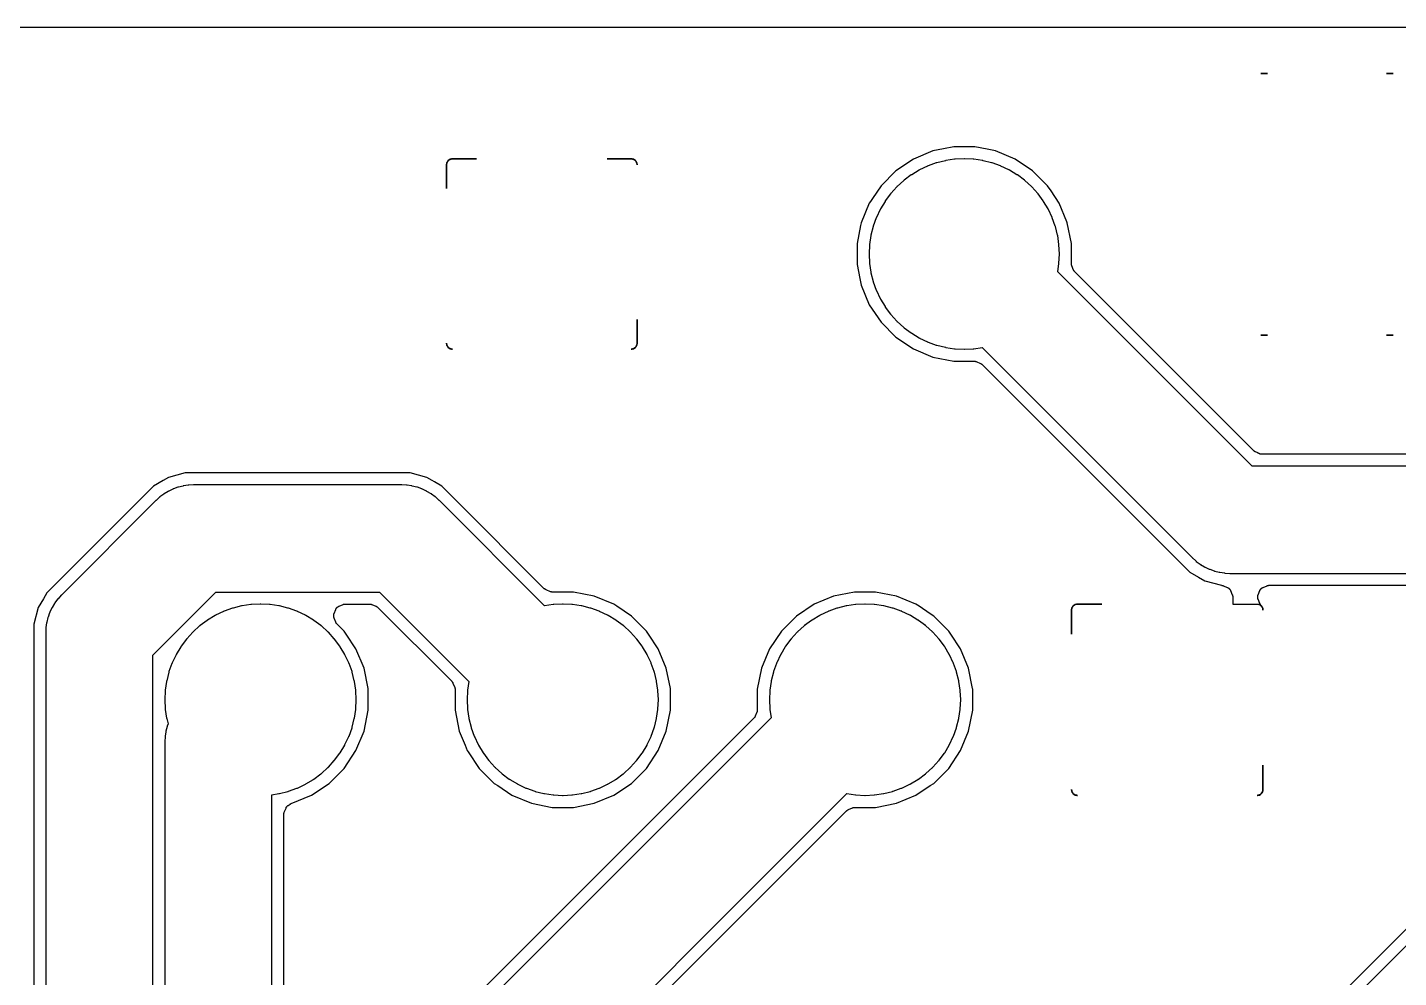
# Model space of a CAD drawing. Header units: metres. Extents: x 95.8 to 136.2, y -96.2 to -61.8.
# Drawn here: x 110.23 to 121.75, y -69.84 to -61.85 of the extents above; entities that cross this region are included whole.
import ezdxf

# ---------------------------------------------------------------- set-up
doc = ezdxf.new("R2010")
doc.units = ezdxf.units.M

msp = doc.modelspace()

# ---------------------------------------------------------------- linework, layer by layer
for points in [[(134, -61.85), (98, -61.85)], [(120.597, -62.237), (120.652, -62.237), (120.652, -62.237), (120.597, -62.237), (120.597, -62.237)], [(121.707, -62.237), (121.707, -62.237), (121.652, -62.237), (121.652, -62.237), (121.707, -62.237)], [(121.816, -65.436), (120.602, -65.436), (120.601, -65.436), (120.599, -65.436), (120.598, -65.436), (120.597, -65.436), (120.596, -65.436), (120.595, -65.436), (120.593, -65.436), (120.592, -65.436), (120.591, -65.435), (120.59, -65.435), (120.589, -65.435), (120.587, -65.434), (120.586, -65.434), (120.585, -65.434), (120.584, -65.433), (120.583, -65.433), (120.582, -65.432), (120.581, -65.432), (120.579, -65.431), (120.578, -65.431), (120.577, -65.43), (120.576, -65.429), (120.575, -65.429), (120.574, -65.428), (120.573, -65.427), (120.572, -65.427), (120.572, -65.426), (120.552, -65.418), (120.551, -65.418), (120.55, -65.417), (120.549, -65.417), (120.548, -65.416), (120.547, -65.416), (120.546, -65.415), (120.545, -65.414), (120.544, -65.414), (120.543, -65.413), (120.542, -65.412), (120.541, -65.412), (120.54, -65.411), (120.539, -65.41), (120.538, -65.409), (120.537, -65.408), (120.536, -65.408), (119.641, -64.512), (119.033, -63.905), (119.033, -63.904), (119.032, -63.903), (119.031, -63.902), (119.03, -63.901), (119.029, -63.9), (119.029, -63.899), (119.028, -63.898), (119.027, -63.897), (119.027, -63.896), (119.026, -63.895), (119.025, -63.894), (119.025, -63.893), (119.024, -63.892), (119.024, -63.891), (119.023, -63.89), (119.023, -63.889), (119.008, -63.854), (119.008, -63.853), (119.007, -63.852), (119.007, -63.851), (119.007, -63.849), (119.006, -63.848), (119.006, -63.847), (119.006, -63.846), (119.005, -63.845), (119.005, -63.844), (119.005, -63.842), (119.005, -63.841), (119.005, -63.84), (119.005, -63.839), (119.005, -63.837), (119.005, -63.836), (119.005, -63.835), (119.005, -63.665), (118.97, -63.491), (118.967, -63.483), (118.902, -63.327), (118.833, -63.224), (118.803, -63.18), (118.678, -63.055), (118.531, -62.956), (118.367, -62.888), (118.297, -62.874), (118.193, -62.853), (118.015, -62.853), (117.929, -62.871), (117.841, -62.888), (117.677, -62.956), (117.53, -63.055), (117.405, -63.18), (117.333, -63.287), (117.315, -63.314), (117.306, -63.327), (117.238, -63.491), (117.233, -63.515), (117.203, -63.665), (117.203, -63.843), (117.227, -63.96), (117.238, -64.017), (117.306, -64.181), (117.405, -64.328), (117.53, -64.453), (117.677, -64.552), (117.841, -64.62), (118.015, -64.655), (118.185, -64.655), (118.186, -64.655), (118.187, -64.655), (118.189, -64.655), (118.19, -64.655), (118.191, -64.655), (118.192, -64.655), (118.194, -64.655), (118.195, -64.655), (118.196, -64.656), (118.197, -64.656), (118.198, -64.656), (118.199, -64.657), (118.201, -64.657), (118.202, -64.657), (118.203, -64.658), (118.204, -64.658), (118.239, -64.673), (118.24, -64.673), (118.241, -64.674), (118.242, -64.674), (118.243, -64.675), (118.244, -64.675), (118.245, -64.676), (118.246, -64.677), (118.247, -64.677), (118.248, -64.678), (118.249, -64.679), (118.25, -64.679), (118.251, -64.68), (118.252, -64.681), (118.253, -64.682), (118.254, -64.683), (118.255, -64.683), (119.891, -66.319), (119.999, -66.428), (120.071, -66.469), (120.125, -66.5), (120.266, -66.538), (120.267, -66.538), (120.268, -66.539), (120.27, -66.539), (120.271, -66.539), (120.272, -66.539), (120.273, -66.539), (120.274, -66.54), (120.276, -66.54), (120.277, -66.541), (120.278, -66.541), (120.279, -66.541), (120.28, -66.542), (120.315, -66.556), (120.316, -66.557), (120.317, -66.557), (120.318, -66.558), (120.319, -66.558), (120.32, -66.559), (120.321, -66.559), (120.322, -66.56), (120.323, -66.561), (120.324, -66.561), (120.325, -66.562), (120.326, -66.563), (120.327, -66.564), (120.328, -66.564), (120.329, -66.565), (120.33, -66.566), (120.331, -66.567), (120.332, -66.568), (120.333, -66.569), (120.334, -66.57), (120.334, -66.571), (120.335, -66.572), (120.336, -66.573), (120.337, -66.574), (120.337, -66.575), (120.338, -66.576), (120.339, -66.577), (120.339, -66.578), (120.34, -66.579), (120.34, -66.58), (120.341, -66.581), (120.341, -66.582), (120.342, -66.583), (120.356, -66.618), (120.357, -66.619), (120.357, -66.62), (120.357, -66.621), (120.358, -66.622), (120.358, -66.624), (120.359, -66.625), (120.359, -66.626), (120.359, -66.627), (120.359, -66.628), (120.359, -66.63), (120.36, -66.631), (120.36, -66.632), (120.36, -66.633), (120.36, -66.635), (120.36, -66.636), (120.36, -66.637), (120.36, -66.696), (120.564, -66.696), (120.565, -66.696), (120.566, -66.696), (120.568, -66.696), (120.569, -66.696), (120.57, -66.696), (120.571, -66.697), (120.573, -66.697), (120.574, -66.697), (120.575, -66.697), (120.576, -66.697), (120.577, -66.698), (120.579, -66.698), (120.58, -66.699), (120.581, -66.699), (120.582, -66.699), (120.583, -66.7), (120.584, -66.7), (120.585, -66.701), (120.586, -66.701), (120.588, -66.702), (120.589, -66.702), (120.59, -66.703), (120.591, -66.704), (120.592, -66.704), (120.593, -66.705), (120.594, -66.706), (120.595, -66.707), (120.596, -66.707), (120.597, -66.708), (120.598, -66.709), (120.598, -66.71), (120.599, -66.711), (120.6, -66.712), (120.601, -66.712), (120.602, -66.713), (120.603, -66.714), (120.603, -66.715), (120.604, -66.716), (120.605, -66.717), (120.606, -66.718), (120.606, -66.719), (120.607, -66.72), (120.608, -66.721), (120.608, -66.722), (120.609, -66.724), (120.609, -66.725), (120.61, -66.726), (120.61, -66.727), (120.611, -66.728), (120.611, -66.729), (120.611, -66.73), (120.612, -66.731), (120.612, -66.733), (120.613, -66.734), (120.613, -66.735), (120.613, -66.736), (120.611, -66.726), (120.597, -66.706), (120.597, -66.705), (120.596, -66.704), (120.595, -66.703), (120.594, -66.702), (120.594, -66.701), (120.593, -66.7), (120.592, -66.699), (120.592, -66.698), (120.591, -66.697), (120.59, -66.696), (120.59, -66.695), (120.589, -66.694), (120.589, -66.693), (120.588, -66.692), (120.588, -66.691), (120.573, -66.656), (120.573, -66.655), (120.572, -66.654), (120.572, -66.653), (120.572, -66.652), (120.571, -66.65), (120.571, -66.649), (120.571, -66.648), (120.57, -66.647), (120.57, -66.646), (120.57, -66.644), (120.57, -66.643), (120.57, -66.642), (120.57, -66.641), (120.57, -66.639), (120.57, -66.638), (120.569, -66.637), (120.57, -66.636), (120.57, -66.635), (120.57, -66.633), (120.57, -66.632), (120.57, -66.631), (120.57, -66.63), (120.57, -66.628), (120.57, -66.627), (120.571, -66.626), (120.571, -66.625), (120.571, -66.624), (120.572, -66.622), (120.572, -66.621), (120.572, -66.62), (120.573, -66.619), (120.573, -66.618), (120.588, -66.583), (120.588, -66.582), (120.589, -66.581), (120.589, -66.58), (120.59, -66.579), (120.59, -66.578), (120.591, -66.577), (120.592, -66.576), (120.592, -66.575), (120.593, -66.574), (120.594, -66.573), (120.594, -66.572), (120.595, -66.571), (120.596, -66.57), (120.597, -66.569), (120.598, -66.568), (120.598, -66.567), (120.599, -66.566), (120.6, -66.565), (120.601, -66.564), (120.602, -66.564), (120.603, -66.563), (120.604, -66.562), (120.605, -66.561), (120.606, -66.561), (120.607, -66.56), (120.608, -66.559), (120.609, -66.559), (120.61, -66.558), (120.611, -66.558), (120.612, -66.557), (120.614, -66.557), (120.615, -66.556), (120.649, -66.542), (120.65, -66.541), (120.652, -66.541), (120.653, -66.541), (120.654, -66.54), (120.655, -66.54), (120.656, -66.539), (120.658, -66.539), (120.659, -66.539), (120.66, -66.539), (120.661, -66.539), (120.662, -66.538), (120.664, -66.538), (120.665, -66.538), (120.666, -66.538), (120.667, -66.538), (120.668, -66.538), (122.352, -66.538)], [(113.754, -62.999), (113.754, -63.204), (113.754, -63.204), (113.754, -63.004), (113.754, -63.003), (113.754, -63.002), (113.754, -63), (113.754, -62.999), (113.754, -62.998), (113.755, -62.997), (113.755, -62.995), (113.755, -62.994), (113.754, -62.999)], [(113.755, -62.994), (113.755, -62.993), (113.755, -62.992), (113.756, -62.991), (113.756, -62.989), (113.757, -62.988), (113.757, -62.987), (113.757, -62.986), (113.758, -62.985), (113.758, -62.984), (113.759, -62.983), (113.759, -62.982), (113.76, -62.98), (113.76, -62.979), (113.761, -62.978), (113.762, -62.977), (113.762, -62.976), (113.763, -62.975), (113.764, -62.974), (113.765, -62.973), (113.765, -62.972), (113.766, -62.971), (113.767, -62.97), (113.768, -62.97), (113.769, -62.969), (113.77, -62.968), (113.77, -62.967), (113.771, -62.966), (113.772, -62.965), (113.773, -62.965), (113.774, -62.964), (113.775, -62.963), (113.776, -62.962), (113.777, -62.962), (113.778, -62.961), (113.779, -62.96), (113.78, -62.96), (113.782, -62.959), (113.783, -62.959), (113.784, -62.958), (113.785, -62.958), (113.786, -62.957), (113.787, -62.957), (113.788, -62.957), (113.789, -62.956), (113.791, -62.956), (113.792, -62.955), (113.793, -62.955), (113.794, -62.955), (113.784, -62.957), (113.768, -62.968), (113.757, -62.984), (113.755, -62.994)], [(113.794, -62.955), (113.795, -62.955), (113.797, -62.955), (113.798, -62.954), (113.799, -62.954), (113.8, -62.954), (113.802, -62.954), (113.803, -62.954), (113.804, -62.954), (114.004, -62.954), (114.004, -62.954), (113.799, -62.954), (113.794, -62.955)], [(115.304, -62.954), (115.305, -62.954), (115.306, -62.954), (115.308, -62.954), (115.309, -62.954), (115.31, -62.954), (115.311, -62.955), (115.313, -62.955), (115.314, -62.955), (115.309, -62.954), (115.104, -62.954), (115.104, -62.954), (115.304, -62.954)], [(115.314, -62.955), (115.315, -62.955), (115.316, -62.955), (115.317, -62.956), (115.319, -62.956), (115.32, -62.957), (115.321, -62.957), (115.322, -62.957), (115.323, -62.958), (115.324, -62.958), (115.325, -62.959), (115.326, -62.959), (115.328, -62.96), (115.329, -62.96), (115.33, -62.961), (115.331, -62.962), (115.332, -62.962), (115.333, -62.963), (115.334, -62.964), (115.335, -62.965), (115.336, -62.965), (115.337, -62.966), (115.338, -62.967), (115.338, -62.968), (115.339, -62.969), (115.34, -62.97), (115.341, -62.97), (115.342, -62.971), (115.343, -62.972), (115.343, -62.973), (115.344, -62.974), (115.345, -62.975), (115.346, -62.976), (115.346, -62.977), (115.347, -62.978), (115.348, -62.979), (115.348, -62.98), (115.349, -62.982), (115.349, -62.983), (115.35, -62.984), (115.35, -62.985), (115.351, -62.986), (115.351, -62.987), (115.351, -62.988), (115.352, -62.989), (115.352, -62.991), (115.353, -62.992), (115.353, -62.993), (115.353, -62.994), (115.351, -62.984), (115.34, -62.968), (115.324, -62.957), (115.314, -62.955)], [(115.353, -62.994), (115.353, -62.995), (115.353, -62.997), (115.354, -62.998), (115.354, -62.999), (115.354, -63), (115.354, -63.002), (115.354, -63.003), (115.354, -63.004), (115.354, -62.999), (115.353, -62.994)], [(122.552, -65.537), (120.524, -65.537), (118.89, -63.903), (118.9, -63.835), (118.9, -63.834), (118.9, -63.832), (118.9, -63.831), (118.9, -63.83), (118.904, -63.756), (118.904, -63.755), (118.904, -63.754), (118.904, -63.753), (118.904, -63.752), (118.9, -63.678), (118.9, -63.677), (118.9, -63.676), (118.9, -63.674), (118.9, -63.673), (118.889, -63.6), (118.889, -63.599), (118.889, -63.598), (118.888, -63.597), (118.888, -63.596), (118.87, -63.524), (118.87, -63.523), (118.87, -63.522), (118.869, -63.521), (118.869, -63.519), (118.844, -63.45), (118.844, -63.449), (118.843, -63.448), (118.843, -63.447), (118.842, -63.446), (118.811, -63.379), (118.81, -63.378), (118.81, -63.377), (118.809, -63.376), (118.808, -63.375), (118.77, -63.312), (118.77, -63.311), (118.769, -63.31), (118.768, -63.309), (118.768, -63.308), (118.724, -63.248), (118.723, -63.247), (118.722, -63.246), (118.722, -63.246), (118.721, -63.245), (118.671, -63.19), (118.671, -63.189), (118.67, -63.188), (118.669, -63.187), (118.668, -63.187), (118.613, -63.137), (118.612, -63.136), (118.612, -63.136), (118.611, -63.135), (118.61, -63.134), (118.55, -63.09), (118.549, -63.09), (118.548, -63.089), (118.547, -63.088), (118.546, -63.088), (118.483, -63.05), (118.482, -63.049), (118.481, -63.048), (118.48, -63.048), (118.479, -63.047), (118.412, -63.016), (118.411, -63.015), (118.41, -63.015), (118.409, -63.014), (118.408, -63.014), (118.339, -62.989), (118.337, -62.989), (118.336, -62.988), (118.335, -62.988), (118.334, -62.988), (118.262, -62.97), (118.261, -62.97), (118.26, -62.969), (118.259, -62.969), (118.258, -62.969), (118.185, -62.958), (118.184, -62.958), (118.182, -62.958), (118.181, -62.958), (118.18, -62.958), (118.106, -62.954), (118.105, -62.954), (118.104, -62.954), (118.103, -62.954), (118.102, -62.954), (118.028, -62.958), (118.027, -62.958), (118.026, -62.958), (118.024, -62.958), (118.023, -62.958), (117.95, -62.969), (117.949, -62.969), (117.948, -62.969), (117.947, -62.97), (117.946, -62.97), (117.874, -62.988), (117.873, -62.988), (117.872, -62.988), (117.871, -62.989), (117.869, -62.989), (117.8, -63.014), (117.799, -63.014), (117.798, -63.015), (117.797, -63.015), (117.796, -63.016), (117.729, -63.047), (117.728, -63.048), (117.727, -63.048), (117.726, -63.049), (117.725, -63.05), (117.662, -63.088), (117.661, -63.088), (117.66, -63.089), (117.659, -63.09), (117.658, -63.09), (117.598, -63.134), (117.597, -63.135), (117.596, -63.136), (117.596, -63.136), (117.595, -63.137), (117.54, -63.187), (117.539, -63.187), (117.538, -63.188), (117.537, -63.189), (117.537, -63.19), (117.487, -63.245), (117.486, -63.246), (117.486, -63.246), (117.485, -63.247), (117.484, -63.248), (117.44, -63.308), (117.44, -63.309), (117.439, -63.31), (117.438, -63.311), (117.438, -63.312), (117.4, -63.375), (117.399, -63.376), (117.398, -63.377), (117.398, -63.378), (117.397, -63.379), (117.366, -63.446), (117.365, -63.447), (117.365, -63.448), (117.364, -63.449), (117.364, -63.45), (117.339, -63.519), (117.339, -63.521), (117.338, -63.522), (117.338, -63.523), (117.338, -63.524), (117.32, -63.596), (117.32, -63.597), (117.319, -63.598), (117.319, -63.599), (117.319, -63.6), (117.308, -63.673), (117.308, -63.674), (117.308, -63.676), (117.308, -63.677), (117.308, -63.678), (117.304, -63.752), (117.304, -63.753), (117.304, -63.754), (117.304, -63.755), (117.304, -63.756), (117.308, -63.83), (117.308, -63.831), (117.308, -63.832), (117.308, -63.834), (117.308, -63.835)], [(117.308, -63.835), (117.319, -63.908), (117.319, -63.909), (117.319, -63.91), (117.32, -63.911), (117.32, -63.912), (117.338, -63.984), (117.338, -63.985), (117.338, -63.986), (117.339, -63.987), (117.339, -63.989), (117.364, -64.058), (117.364, -64.059), (117.365, -64.06), (117.365, -64.061), (117.366, -64.062), (117.397, -64.129), (117.398, -64.13), (117.398, -64.131), (117.399, -64.132), (117.4, -64.133), (117.438, -64.196), (117.438, -64.197), (117.439, -64.198), (117.44, -64.199), (117.44, -64.2), (117.484, -64.26), (117.485, -64.261), (117.486, -64.262), (117.486, -64.262), (117.487, -64.263), (117.537, -64.318), (117.537, -64.319), (117.538, -64.32), (117.539, -64.321), (117.54, -64.321), (117.595, -64.371), (117.596, -64.372), (117.596, -64.372), (117.597, -64.373), (117.598, -64.374), (117.658, -64.418), (117.659, -64.418), (117.66, -64.419), (117.661, -64.42), (117.662, -64.42), (117.725, -64.458), (117.726, -64.459), (117.727, -64.46), (117.728, -64.46), (117.729, -64.461), (117.796, -64.492), (117.797, -64.493), (117.798, -64.493), (117.799, -64.494), (117.8, -64.494), (117.869, -64.519), (117.871, -64.519), (117.872, -64.52), (117.873, -64.52), (117.874, -64.52), (117.946, -64.538), (117.947, -64.538), (117.948, -64.539), (117.949, -64.539), (117.95, -64.539), (118.023, -64.55), (118.024, -64.55), (118.026, -64.55), (118.027, -64.55), (118.028, -64.55), (118.102, -64.554), (118.103, -64.554), (118.104, -64.554), (118.105, -64.554), (118.106, -64.554), (118.18, -64.55), (118.181, -64.55), (118.182, -64.55), (118.184, -64.55), (118.185, -64.55), (118.253, -64.54), (120.019, -66.306), (120.02, -66.307), (120.021, -66.308), (120.05, -66.334), (120.051, -66.335), (120.052, -66.336), (120.053, -66.336), (120.054, -66.337), (120.085, -66.36), (120.086, -66.361), (120.087, -66.362), (120.088, -66.362), (120.089, -66.363), (120.123, -66.383), (120.124, -66.384), (120.125, -66.385), (120.126, -66.385), (120.127, -66.386), (120.163, -66.402), (120.164, -66.403), (120.165, -66.403), (120.166, -66.404), (120.168, -66.404), (120.204, -66.418), (120.206, -66.418), (120.207, -66.418), (120.208, -66.419), (120.209, -66.419), (120.247, -66.429), (120.248, -66.429), (120.25, -66.429), (120.251, -66.429), (120.252, -66.429), (120.291, -66.435), (120.292, -66.435), (120.293, -66.436), (120.295, -66.436), (120.296, -66.436), (120.335, -66.438), (120.336, -66.438), (120.338, -66.438), (122.552, -66.438)], [(115.353, -64.514), (115.354, -64.509), (115.354, -64.304), (115.354, -64.304), (115.354, -64.504), (115.354, -64.505), (115.354, -64.506), (115.354, -64.508), (115.354, -64.509), (115.354, -64.51), (115.353, -64.511), (115.353, -64.513), (115.353, -64.514)], [(113.754, -64.504), (113.754, -64.509), (113.755, -64.514), (113.755, -64.513), (113.755, -64.511), (113.754, -64.51), (113.754, -64.509), (113.754, -64.508), (113.754, -64.506), (113.754, -64.505), (113.754, -64.504)], [(113.755, -64.514), (113.757, -64.524), (113.768, -64.54), (113.784, -64.551), (113.794, -64.553), (113.793, -64.553), (113.792, -64.553), (113.791, -64.552), (113.789, -64.552), (113.788, -64.551), (113.787, -64.551), (113.786, -64.551), (113.785, -64.55), (113.784, -64.55), (113.783, -64.549), (113.782, -64.549), (113.78, -64.548), (113.779, -64.548), (113.778, -64.547), (113.777, -64.546), (113.776, -64.546), (113.775, -64.545), (113.774, -64.544), (113.773, -64.543), (113.772, -64.543), (113.771, -64.542), (113.77, -64.541), (113.77, -64.54), (113.769, -64.539), (113.768, -64.538), (113.767, -64.538), (113.766, -64.537), (113.765, -64.536), (113.765, -64.535), (113.764, -64.534), (113.763, -64.533), (113.762, -64.532), (113.762, -64.531), (113.761, -64.53), (113.76, -64.529), (113.76, -64.528), (113.759, -64.526), (113.759, -64.525), (113.758, -64.524), (113.758, -64.523), (113.757, -64.522), (113.757, -64.521), (113.757, -64.52), (113.756, -64.519), (113.756, -64.517), (113.755, -64.516), (113.755, -64.515), (113.755, -64.514)], [(115.332, -64.546), (115.34, -64.54), (115.351, -64.524), (115.353, -64.514), (115.353, -64.515), (115.353, -64.516), (115.352, -64.517), (115.352, -64.519), (115.351, -64.52), (115.351, -64.521), (115.351, -64.522), (115.35, -64.523), (115.35, -64.524), (115.349, -64.525), (115.349, -64.526), (115.348, -64.528), (115.348, -64.529), (115.347, -64.53), (115.346, -64.531), (115.346, -64.532), (115.345, -64.533), (115.344, -64.534), (115.343, -64.535), (115.343, -64.536), (115.342, -64.537), (115.341, -64.538), (115.34, -64.538), (115.339, -64.539), (115.338, -64.54), (115.338, -64.541), (115.337, -64.542), (115.336, -64.543), (115.335, -64.543), (115.334, -64.544), (115.333, -64.545), (115.332, -64.546)], [(120.597, -64.437), (120.652, -64.437), (120.652, -64.437), (120.597, -64.437), (120.597, -64.437)], [(121.652, -64.437), (121.707, -64.437), (121.707, -64.437), (121.652, -64.437), (121.652, -64.437)], [(113.794, -64.553), (113.799, -64.554), (113.804, -64.554), (113.803, -64.554), (113.802, -64.554), (113.8, -64.554), (113.799, -64.554), (113.798, -64.554), (113.797, -64.553), (113.795, -64.553), (113.794, -64.553)], [(115.304, -64.554), (115.309, -64.554), (115.314, -64.553), (115.313, -64.553), (115.311, -64.553), (115.31, -64.554), (115.309, -64.554), (115.308, -64.554), (115.306, -64.554), (115.305, -64.554), (115.304, -64.554)], [(115.314, -64.553), (115.324, -64.551), (115.332, -64.546), (115.331, -64.546), (115.33, -64.547), (115.329, -64.548), (115.328, -64.548), (115.326, -64.549), (115.325, -64.549), (115.324, -64.55), (115.323, -64.55), (115.322, -64.551), (115.321, -64.551), (115.32, -64.551), (115.319, -64.552), (115.317, -64.552), (115.316, -64.553), (115.315, -64.553), (115.314, -64.553)], [(112.387, -79.147), (112.387, -68.464), (112.387, -68.463), (112.387, -68.461), (112.387, -68.46), (112.387, -68.459), (112.387, -68.458), (112.387, -68.456), (112.387, -68.455), (112.387, -68.454), (112.388, -68.453), (112.388, -68.452), (112.388, -68.45), (112.389, -68.449), (112.389, -68.448), (112.389, -68.447), (112.39, -68.446), (112.39, -68.445), (112.405, -68.41), (112.405, -68.409), (112.406, -68.408), (112.406, -68.407), (112.407, -68.406), (112.407, -68.404), (112.408, -68.403), (112.409, -68.402), (112.409, -68.401), (112.41, -68.4), (112.411, -68.399), (112.411, -68.398), (112.412, -68.397), (112.413, -68.396), (112.414, -68.396), (112.415, -68.395), (112.415, -68.394), (112.416, -68.393), (112.417, -68.392), (112.418, -68.391), (112.419, -68.39), (112.42, -68.39), (112.421, -68.389), (112.422, -68.388), (112.423, -68.388), (112.439, -68.377), (112.44, -68.376), (112.441, -68.376), (112.442, -68.375), (112.443, -68.374), (112.444, -68.374), (112.445, -68.373), (112.446, -68.373), (112.448, -68.372), (112.449, -68.372), (112.618, -68.302), (112.767, -68.203), (112.893, -68.077), (112.992, -67.928), (113.06, -67.764), (113.095, -67.589), (113.095, -67.411), (113.094, -67.406), (113.06, -67.236), (112.992, -67.072), (112.91, -66.95), (112.893, -66.923), (112.834, -66.865), (112.833, -66.864), (112.832, -66.863), (112.831, -66.862), (112.83, -66.861), (112.83, -66.86), (112.829, -66.859), (112.828, -66.858), (112.827, -66.857), (112.827, -66.856), (112.826, -66.855), (112.826, -66.854), (112.825, -66.853), (112.824, -66.852), (112.824, -66.851), (112.823, -66.849), (112.823, -66.848), (112.808, -66.814), (112.808, -66.812), (112.808, -66.811), (112.807, -66.81), (112.807, -66.809), (112.806, -66.808), (112.806, -66.807), (112.806, -66.805), (112.806, -66.804), (112.805, -66.803), (112.805, -66.802), (112.805, -66.801), (112.805, -66.799), (112.805, -66.798), (112.805, -66.797), (112.805, -66.796), (112.805, -66.795), (112.805, -66.793), (112.805, -66.792), (112.805, -66.791), (112.805, -66.79), (112.805, -66.788), (112.805, -66.787), (112.805, -66.786), (112.806, -66.785), (112.806, -66.784), (112.806, -66.782), (112.806, -66.781), (112.807, -66.78), (112.807, -66.779), (112.808, -66.778), (112.808, -66.777), (112.808, -66.775), (112.823, -66.741), (112.823, -66.74), (112.824, -66.738), (112.824, -66.737), (112.825, -66.736), (112.826, -66.735), (112.826, -66.734), (112.827, -66.733), (112.827, -66.732), (112.828, -66.731), (112.829, -66.73), (112.83, -66.729), (112.83, -66.728), (112.831, -66.727), (112.832, -66.726), (112.833, -66.725), (112.834, -66.724), (112.835, -66.724), (112.835, -66.723), (112.836, -66.722), (112.837, -66.721), (112.838, -66.72), (112.839, -66.72), (112.84, -66.719), (112.841, -66.718), (112.842, -66.718), (112.843, -66.717), (112.844, -66.716), (112.845, -66.716), (112.847, -66.715), (112.848, -66.715), (112.849, -66.714), (112.85, -66.714), (112.885, -66.699), (112.886, -66.699), (112.887, -66.698), (112.888, -66.698), (112.889, -66.698), (112.89, -66.697), (112.892, -66.697), (112.893, -66.697), (112.894, -66.696), (112.895, -66.696), (112.896, -66.696), (112.898, -66.696), (112.899, -66.696), (112.9, -66.696), (112.901, -66.696), (112.902, -66.696), (112.904, -66.696), (113.106, -66.696), (113.107, -66.696), (113.108, -66.696), (113.11, -66.696), (113.111, -66.696), (113.112, -66.696), (113.113, -66.696), (113.115, -66.696), (113.116, -66.696), (113.117, -66.697), (113.118, -66.697), (113.119, -66.697), (113.12, -66.698), (113.122, -66.698), (113.123, -66.698), (113.124, -66.699), (113.125, -66.699), (113.16, -66.714), (113.161, -66.714), (113.162, -66.715), (113.163, -66.715), (113.164, -66.716), (113.165, -66.716), (113.166, -66.717), (113.167, -66.718), (113.168, -66.718), (113.169, -66.719), (113.17, -66.72), (113.171, -66.72), (113.172, -66.721), (113.173, -66.722), (113.174, -66.723), (113.175, -66.724), (113.176, -66.724), (113.797, -67.345), (113.797, -67.346), (113.798, -67.347), (113.799, -67.348), (113.8, -67.349), (113.801, -67.35), (113.801, -67.351), (113.802, -67.352), (113.803, -67.353), (113.803, -67.354), (113.804, -67.355), (113.805, -67.356), (113.805, -67.357), (113.806, -67.358), (113.806, -67.359), (113.807, -67.36), (113.807, -67.361), (113.822, -67.396), (113.822, -67.397), (113.823, -67.398), (113.823, -67.399), (113.823, -67.401), (113.824, -67.402), (113.824, -67.403), (113.824, -67.404), (113.825, -67.405), (113.825, -67.406), (113.825, -67.408), (113.825, -67.409), (113.825, -67.41), (113.825, -67.411), (113.825, -67.413), (113.825, -67.414), (113.825, -67.415), (113.825, -67.589), (113.86, -67.764), (113.909, -67.881), (113.928, -67.928), (113.935, -67.938), (114.027, -68.077), (114.153, -68.203), (114.183, -68.222), (114.302, -68.302), (114.466, -68.37), (114.641, -68.405), (114.819, -68.405), (114.994, -68.37), (115.158, -68.302), (115.307, -68.203), (115.433, -68.077), (115.532, -67.928), (115.6, -67.764), (115.635, -67.589), (115.635, -67.411), (115.634, -67.406), (115.6, -67.236), (115.532, -67.072), (115.45, -66.95), (115.433, -66.923), (115.307, -66.797), (115.184, -66.715), (115.158, -66.698), (114.994, -66.63), (114.819, -66.595), (114.645, -66.595), (114.644, -66.595), (114.643, -66.595), (114.641, -66.595), (114.64, -66.595), (114.639, -66.595), (114.638, -66.595), (114.636, -66.595), (114.635, -66.595), (114.634, -66.594), (114.633, -66.594), (114.632, -66.594), (114.631, -66.593), (114.629, -66.593), (114.628, -66.593), (114.627, -66.592), (114.626, -66.592), (114.591, -66.577), (114.59, -66.577), (114.589, -66.576), (114.588, -66.576), (114.587, -66.575), (114.586, -66.575), (114.585, -66.574), (114.584, -66.573), (114.583, -66.573), (114.582, -66.572), (114.581, -66.571), (114.58, -66.571), (114.579, -66.57), (114.578, -66.569), (114.577, -66.568), (114.576, -66.567), (114.575, -66.567), (113.823, -65.814), (113.713, -65.704), (113.651, -65.669), (113.632, -65.658), (113.587, -65.632), (113.447, -65.594), (113.293, -65.594), (113.293, -65.594), (111.711, -65.594), (111.556, -65.594), (111.416, -65.632), (111.372, -65.658), (111.291, -65.704), (110.394, -66.601), (110.366, -66.651), (110.322, -66.726), (110.284, -66.866)], [(111.285, -79.644), (111.285, -67.125), (111.815, -66.595), (113.189, -66.595), (113.941, -67.347), (113.93, -67.419), (113.93, -67.42), (113.93, -67.421), (113.93, -67.422), (113.93, -67.424), (113.926, -67.498), (113.926, -67.499), (113.926, -67.5), (113.926, -67.501), (113.926, -67.502), (113.93, -67.576), (113.93, -67.578), (113.93, -67.579), (113.93, -67.58), (113.93, -67.581), (113.941, -67.654), (113.941, -67.656), (113.941, -67.657), (113.942, -67.658), (113.942, -67.659), (113.96, -67.731), (113.96, -67.732), (113.961, -67.733), (113.961, -67.735), (113.961, -67.736), (113.986, -67.805), (113.987, -67.807), (113.987, -67.808), (113.988, -67.809), (113.988, -67.81), (114.02, -67.877), (114.02, -67.878), (114.021, -67.879), (114.022, -67.88), (114.022, -67.881), (114.06, -67.945), (114.061, -67.946), (114.061, -67.947), (114.062, -67.948), (114.063, -67.949), (114.107, -68.008), (114.108, -68.009), (114.108, -68.01), (114.109, -68.011), (114.11, -68.012), (114.16, -68.067), (114.161, -68.068), (114.161, -68.069), (114.162, -68.069), (114.163, -68.07), (114.218, -68.12), (114.219, -68.121), (114.22, -68.122), (114.221, -68.122), (114.222, -68.123), (114.281, -68.167), (114.282, -68.168), (114.283, -68.169), (114.284, -68.169), (114.285, -68.17), (114.349, -68.208), (114.35, -68.208), (114.351, -68.209), (114.352, -68.21), (114.353, -68.21), (114.42, -68.242), (114.421, -68.242), (114.422, -68.243), (114.423, -68.243), (114.425, -68.244), (114.494, -68.269), (114.495, -68.269), (114.497, -68.269), (114.498, -68.27), (114.499, -68.27), (114.571, -68.288), (114.572, -68.288), (114.573, -68.289), (114.574, -68.289), (114.576, -68.289), (114.649, -68.3), (114.65, -68.3), (114.651, -68.3), (114.652, -68.3), (114.654, -68.3), (114.728, -68.304), (114.729, -68.304), (114.73, -68.304), (114.731, -68.304), (114.732, -68.304), (114.806, -68.3), (114.808, -68.3), (114.809, -68.3), (114.81, -68.3), (114.811, -68.3), (114.884, -68.289), (114.886, -68.289), (114.887, -68.289), (114.888, -68.288), (114.889, -68.288), (114.961, -68.27), (114.962, -68.27), (114.963, -68.269), (114.965, -68.269), (114.966, -68.269), (115.035, -68.244), (115.037, -68.243), (115.038, -68.243), (115.039, -68.242), (115.04, -68.242), (115.107, -68.21), (115.108, -68.21), (115.109, -68.209), (115.11, -68.208), (115.111, -68.208), (115.175, -68.17), (115.176, -68.169), (115.177, -68.169), (115.178, -68.168), (115.179, -68.167), (115.238, -68.123), (115.239, -68.122), (115.24, -68.122), (115.241, -68.121), (115.242, -68.12), (115.297, -68.07), (115.298, -68.069), (115.299, -68.069), (115.299, -68.068), (115.3, -68.067), (115.35, -68.012), (115.351, -68.011), (115.352, -68.01), (115.352, -68.009), (115.353, -68.008), (115.397, -67.949), (115.398, -67.948), (115.399, -67.947), (115.399, -67.946), (115.4, -67.945), (115.438, -67.881), (115.438, -67.88), (115.439, -67.879), (115.44, -67.878), (115.44, -67.877), (115.472, -67.81), (115.472, -67.809), (115.473, -67.808), (115.473, -67.807), (115.474, -67.805), (115.499, -67.736), (115.499, -67.735), (115.499, -67.733), (115.5, -67.732), (115.5, -67.731), (115.518, -67.659), (115.518, -67.658), (115.519, -67.657), (115.519, -67.656), (115.519, -67.654), (115.53, -67.581), (115.53, -67.58), (115.53, -67.579), (115.53, -67.578), (115.53, -67.576), (115.534, -67.502), (115.534, -67.501), (115.534, -67.5), (115.534, -67.499), (115.534, -67.498), (115.53, -67.424), (115.53, -67.422), (115.53, -67.421), (115.53, -67.42), (115.53, -67.419), (115.519, -67.346), (115.519, -67.344), (115.519, -67.343), (115.518, -67.342), (115.518, -67.341), (115.5, -67.269), (115.5, -67.268), (115.499, -67.267), (115.499, -67.265), (115.499, -67.264), (115.474, -67.195), (115.473, -67.193), (115.473, -67.192), (115.472, -67.191), (115.472, -67.19), (115.44, -67.123), (115.44, -67.122), (115.439, -67.121), (115.438, -67.12), (115.438, -67.119), (115.4, -67.055), (115.399, -67.054), (115.399, -67.053), (115.398, -67.052), (115.397, -67.051), (115.353, -66.992), (115.352, -66.991), (115.352, -66.99), (115.351, -66.989), (115.35, -66.988), (115.3, -66.933), (115.299, -66.932), (115.299, -66.931), (115.298, -66.931), (115.297, -66.93), (115.242, -66.88), (115.241, -66.879), (115.24, -66.878), (115.239, -66.878), (115.238, -66.877), (115.179, -66.833), (115.178, -66.832), (115.177, -66.831), (115.176, -66.831), (115.175, -66.83), (115.111, -66.792), (115.11, -66.792), (115.109, -66.791), (115.108, -66.79), (115.107, -66.79), (115.04, -66.758), (115.039, -66.758), (115.038, -66.757), (115.037, -66.757), (115.035, -66.756), (114.966, -66.731), (114.965, -66.731), (114.963, -66.731), (114.962, -66.73), (114.961, -66.73), (114.889, -66.712), (114.888, -66.712), (114.887, -66.711), (114.886, -66.711), (114.884, -66.711), (114.811, -66.7), (114.81, -66.7), (114.809, -66.7), (114.808, -66.7), (114.806, -66.7), (114.732, -66.696), (114.731, -66.696), (114.73, -66.696), (114.729, -66.696), (114.728, -66.696), (114.654, -66.7), (114.652, -66.7), (114.651, -66.7), (114.65, -66.7), (114.649, -66.7), (114.577, -66.711), (113.693, -65.827), (113.692, -65.826), (113.692, -65.825), (113.662, -65.799), (113.662, -65.798), (113.661, -65.797), (113.66, -65.796), (113.659, -65.795), (113.627, -65.772), (113.626, -65.771), (113.625, -65.771), (113.624, -65.77), (113.623, -65.769), (113.589, -65.749), (113.588, -65.749), (113.587, -65.748), (113.586, -65.747), (113.585, -65.747), (113.55, -65.73), (113.548, -65.73), (113.547, -65.729), (113.546, -65.729), (113.545, -65.728), (113.508, -65.715), (113.507, -65.715), (113.506, -65.714), (113.505, -65.714), (113.503, -65.714), (113.465, -65.704), (113.464, -65.704), (113.463, -65.703), (113.462, -65.703), (113.46, -65.703), (113.422, -65.697), (113.42, -65.697), (113.419, -65.697), (113.418, -65.697), (113.417, -65.697), (113.377, -65.695), (113.376, -65.695), (113.375, -65.695), (111.629, -65.695), (111.628, -65.695), (111.626, -65.695), (111.587, -65.697), (111.586, -65.697), (111.585, -65.697), (111.583, -65.697), (111.582, -65.697), (111.543, -65.703), (111.542, -65.703), (111.541, -65.703), (111.54, -65.704), (111.539, -65.704), (111.5, -65.714), (111.499, -65.714), (111.498, -65.714), (111.497, -65.715), (111.496, -65.715), (111.459, -65.728), (111.458, -65.729), (111.456, -65.729), (111.455, -65.73), (111.454, -65.73), (111.419, -65.747), (111.418, -65.747), (111.417, -65.748), (111.415, -65.749), (111.414, -65.749), (111.381, -65.769), (111.38, -65.77), (111.379, -65.771), (111.378, -65.771), (111.377, -65.772), (111.345, -65.795), (111.344, -65.796), (111.343, -65.797), (111.342, -65.798), (111.341, -65.799), (111.312, -65.825), (111.311, -65.826), (111.31, -65.827), (110.517, -66.62), (110.516, -66.621), (110.515, -66.622), (110.489, -66.651), (110.488, -66.652), (110.487, -66.653), (110.486, -66.654), (110.485, -66.655), (110.462, -66.687), (110.461, -66.688), (110.461, -66.689), (110.46, -66.69), (110.459, -66.691), (110.439, -66.724), (110.439, -66.725), (110.438, -66.727), (110.437, -66.728), (110.437, -66.729), (110.42, -66.764), (110.42, -66.765), (110.419, -66.766), (110.419, -66.768), (110.418, -66.769), (110.405, -66.806), (110.405, -66.807), (110.404, -66.808), (110.404, -66.809), (110.404, -66.81), (110.394, -66.849), (110.394, -66.85), (110.393, -66.851), (110.393, -66.852), (110.393, -66.853), (110.387, -66.892), (110.387, -66.893), (110.387, -66.895), (110.387, -66.896), (110.387, -66.897), (110.385, -66.936), (110.385, -66.938), (110.385, -66.939), (110.385, -79.831)], [(114.371, -71.177), (117.115, -68.433), (117.116, -68.433), (117.117, -68.432), (117.118, -68.431), (117.119, -68.43), (117.12, -68.429), (117.121, -68.429), (117.122, -68.428), (117.123, -68.427), (117.124, -68.427), (117.125, -68.426), (117.126, -68.425), (117.127, -68.425), (117.128, -68.424), (117.129, -68.424), (117.13, -68.423), (117.131, -68.423), (117.166, -68.408), (117.167, -68.408), (117.168, -68.407), (117.169, -68.407), (117.171, -68.407), (117.172, -68.406), (117.173, -68.406), (117.174, -68.406), (117.175, -68.405), (117.176, -68.405), (117.178, -68.405), (117.179, -68.405), (117.18, -68.405), (117.181, -68.405), (117.183, -68.405), (117.184, -68.405), (117.185, -68.405), (117.359, -68.405), (117.534, -68.37), (117.698, -68.302), (117.817, -68.222), (117.847, -68.203), (117.973, -68.077), (118.072, -67.928), (118.14, -67.764), (118.175, -67.589), (118.175, -67.411), (118.174, -67.406), (118.14, -67.236), (118.072, -67.072), (117.99, -66.95), (117.973, -66.923), (117.847, -66.797), (117.817, -66.778), (117.724, -66.715), (117.698, -66.698), (117.534, -66.63), (117.359, -66.595), (117.181, -66.595), (117.006, -66.63), (116.842, -66.698), (116.693, -66.797), (116.567, -66.923), (116.468, -67.072), (116.4, -67.236), (116.365, -67.411), (116.365, -67.585), (116.365, -67.586), (116.365, -67.587), (116.365, -67.589), (116.365, -67.59), (116.365, -67.591), (116.365, -67.592), (116.365, -67.594), (116.365, -67.595), (116.364, -67.596), (116.364, -67.597), (116.364, -67.598), (116.363, -67.599), (116.363, -67.601), (116.363, -67.602), (116.362, -67.603), (116.362, -67.604), (116.347, -67.639), (116.347, -67.64), (116.346, -67.641), (116.346, -67.642), (116.345, -67.643), (116.345, -67.644), (116.344, -67.645), (116.343, -67.646), (116.343, -67.647), (116.342, -67.648), (116.341, -67.649), (116.341, -67.65), (116.34, -67.651), (116.339, -67.652), (116.338, -67.653), (116.337, -67.654), (116.337, -67.655), (113.459, -70.533)], [(112.286, -79.23), (112.286, -68.298), (112.344, -68.289), (112.346, -68.289), (112.347, -68.289), (112.348, -68.288), (112.349, -68.288), (112.421, -68.27), (112.422, -68.27), (112.423, -68.269), (112.425, -68.269), (112.426, -68.269), (112.495, -68.244), (112.497, -68.243), (112.498, -68.243), (112.499, -68.242), (112.5, -68.242), (112.567, -68.21), (112.568, -68.21), (112.569, -68.209), (112.57, -68.208), (112.571, -68.208), (112.635, -68.17), (112.636, -68.169), (112.637, -68.169), (112.638, -68.168), (112.639, -68.167), (112.698, -68.123), (112.699, -68.122), (112.7, -68.122), (112.701, -68.121), (112.702, -68.12), (112.757, -68.07), (112.758, -68.069), (112.759, -68.069), (112.759, -68.068), (112.76, -68.067), (112.81, -68.012), (112.811, -68.011), (112.812, -68.01), (112.812, -68.009), (112.813, -68.008), (112.857, -67.949), (112.858, -67.948), (112.859, -67.947), (112.859, -67.946), (112.86, -67.945), (112.898, -67.881), (112.898, -67.88), (112.899, -67.879), (112.9, -67.878), (112.9, -67.877), (112.932, -67.81), (112.932, -67.809), (112.933, -67.808), (112.933, -67.807), (112.934, -67.805), (112.959, -67.736), (112.959, -67.735), (112.959, -67.733), (112.96, -67.732), (112.96, -67.731), (112.978, -67.659), (112.978, -67.658), (112.979, -67.657), (112.979, -67.656), (112.979, -67.654), (112.99, -67.581), (112.99, -67.58), (112.99, -67.579), (112.99, -67.578), (112.99, -67.576), (112.994, -67.502), (112.994, -67.501), (112.994, -67.5), (112.994, -67.499), (112.994, -67.498), (112.99, -67.424), (112.99, -67.422), (112.99, -67.421), (112.99, -67.42), (112.99, -67.419), (112.979, -67.346), (112.979, -67.344), (112.979, -67.343), (112.978, -67.342), (112.978, -67.341), (112.96, -67.269), (112.96, -67.268), (112.959, -67.267), (112.959, -67.265), (112.959, -67.264), (112.934, -67.195), (112.933, -67.193), (112.933, -67.192), (112.932, -67.191), (112.932, -67.19), (112.9, -67.123), (112.9, -67.122), (112.899, -67.121), (112.898, -67.12), (112.898, -67.119), (112.86, -67.055), (112.859, -67.054), (112.859, -67.053), (112.858, -67.052), (112.857, -67.051), (112.813, -66.992), (112.812, -66.991), (112.812, -66.99), (112.811, -66.989), (112.81, -66.988), (112.76, -66.933), (112.759, -66.932), (112.759, -66.931), (112.758, -66.931), (112.757, -66.93), (112.702, -66.88), (112.701, -66.879), (112.7, -66.878), (112.699, -66.878), (112.698, -66.877), (112.639, -66.833), (112.638, -66.832), (112.637, -66.831), (112.636, -66.831), (112.635, -66.83), (112.571, -66.792), (112.57, -66.792), (112.569, -66.791), (112.568, -66.79), (112.567, -66.79), (112.5, -66.758), (112.499, -66.758), (112.498, -66.757), (112.497, -66.757), (112.495, -66.756), (112.426, -66.731), (112.425, -66.731), (112.423, -66.731), (112.422, -66.73), (112.421, -66.73), (112.349, -66.712), (112.348, -66.712), (112.347, -66.711), (112.346, -66.711), (112.344, -66.711), (112.271, -66.7), (112.27, -66.7), (112.269, -66.7), (112.268, -66.7), (112.266, -66.7), (112.192, -66.696), (112.191, -66.696), (112.19, -66.696), (112.189, -66.696), (112.188, -66.696), (112.114, -66.7), (112.112, -66.7), (112.111, -66.7), (112.11, -66.7), (112.109, -66.7), (112.036, -66.711), (112.034, -66.711), (112.033, -66.711), (112.032, -66.712), (112.031, -66.712), (111.959, -66.73), (111.958, -66.73), (111.957, -66.731), (111.955, -66.731), (111.954, -66.731), (111.885, -66.756), (111.883, -66.757), (111.882, -66.757), (111.881, -66.758), (111.88, -66.758), (111.813, -66.79), (111.812, -66.79), (111.811, -66.791), (111.81, -66.792), (111.809, -66.792), (111.745, -66.83), (111.744, -66.831), (111.743, -66.831), (111.742, -66.832), (111.741, -66.833), (111.682, -66.877), (111.681, -66.878), (111.68, -66.878), (111.679, -66.879), (111.678, -66.88), (111.623, -66.93), (111.622, -66.931), (111.621, -66.931), (111.621, -66.932), (111.62, -66.933), (111.57, -66.988), (111.569, -66.989), (111.568, -66.99), (111.568, -66.991), (111.567, -66.992), (111.523, -67.051), (111.522, -67.052), (111.521, -67.053), (111.521, -67.054), (111.52, -67.055), (111.482, -67.119), (111.482, -67.12), (111.481, -67.121), (111.48, -67.122), (111.48, -67.123), (111.448, -67.19), (111.448, -67.191), (111.447, -67.192), (111.447, -67.193), (111.446, -67.195), (111.421, -67.264), (111.421, -67.265), (111.421, -67.267), (111.42, -67.268), (111.42, -67.269), (111.402, -67.341), (111.402, -67.342), (111.401, -67.343), (111.401, -67.344), (111.401, -67.346), (111.39, -67.419), (111.39, -67.42), (111.39, -67.421), (111.39, -67.422), (111.39, -67.424), (111.386, -67.498), (111.386, -67.499), (111.386, -67.5), (111.386, -67.501), (111.386, -67.502), (111.39, -67.576), (111.39, -67.578), (111.39, -67.579), (111.39, -67.58), (111.39, -67.581), (111.401, -67.654), (111.401, -67.656), (111.401, -67.657), (111.402, -67.658), (111.402, -67.659), (111.413, -67.702), (111.406, -67.721), (111.406, -67.722), (111.405, -67.723), (111.405, -67.724), (111.405, -67.726), (111.395, -67.764), (111.395, -67.765), (111.394, -67.766), (111.394, -67.767), (111.394, -67.769), (111.388, -67.807), (111.388, -67.809), (111.388, -67.81), (111.388, -67.811), (111.388, -67.812), (111.386, -67.852), (111.386, -67.853), (111.386, -67.854), (111.386, -79.416)], [(114.242, -71.164), (117.117, -68.289), (117.189, -68.3), (117.19, -68.3), (117.191, -68.3), (117.192, -68.3), (117.194, -68.3), (117.268, -68.304), (117.269, -68.304), (117.27, -68.304), (117.271, -68.304), (117.272, -68.304), (117.346, -68.3), (117.348, -68.3), (117.349, -68.3), (117.35, -68.3), (117.351, -68.3), (117.424, -68.289), (117.426, -68.289), (117.427, -68.289), (117.428, -68.288), (117.429, -68.288), (117.501, -68.27), (117.502, -68.27), (117.503, -68.269), (117.505, -68.269), (117.506, -68.269), (117.575, -68.244), (117.577, -68.243), (117.578, -68.243), (117.579, -68.242), (117.58, -68.242), (117.647, -68.21), (117.648, -68.21), (117.649, -68.209), (117.65, -68.208), (117.651, -68.208), (117.715, -68.17), (117.716, -68.169), (117.717, -68.169), (117.718, -68.168), (117.719, -68.167), (117.778, -68.123), (117.779, -68.122), (117.78, -68.122), (117.781, -68.121), (117.782, -68.12), (117.837, -68.07), (117.838, -68.069), (117.839, -68.069), (117.839, -68.068), (117.84, -68.067), (117.89, -68.012), (117.891, -68.011), (117.892, -68.01), (117.892, -68.009), (117.893, -68.008), (117.937, -67.949), (117.938, -67.948), (117.939, -67.947), (117.939, -67.946), (117.94, -67.945), (117.978, -67.881), (117.978, -67.88), (117.979, -67.879), (117.98, -67.878), (117.98, -67.877), (118.012, -67.81), (118.012, -67.809), (118.013, -67.808), (118.013, -67.807), (118.014, -67.805), (118.039, -67.736), (118.039, -67.735), (118.039, -67.733), (118.04, -67.732), (118.04, -67.731), (118.058, -67.659), (118.058, -67.658), (118.059, -67.657), (118.059, -67.656), (118.059, -67.654), (118.07, -67.581), (118.07, -67.58), (118.07, -67.579), (118.07, -67.578), (118.07, -67.576), (118.074, -67.502), (118.074, -67.501), (118.074, -67.5), (118.074, -67.499), (118.074, -67.498), (118.07, -67.424), (118.07, -67.422), (118.07, -67.421), (118.07, -67.42), (118.07, -67.419), (118.059, -67.346), (118.059, -67.344), (118.059, -67.343), (118.058, -67.342), (118.058, -67.341), (118.04, -67.269), (118.04, -67.268), (118.039, -67.267), (118.039, -67.265), (118.039, -67.264), (118.014, -67.195), (118.013, -67.193), (118.013, -67.192), (118.012, -67.191), (118.012, -67.19), (117.98, -67.123), (117.98, -67.122), (117.979, -67.121), (117.978, -67.12), (117.978, -67.119), (117.94, -67.055), (117.939, -67.054), (117.939, -67.053), (117.938, -67.052), (117.937, -67.051), (117.893, -66.992), (117.892, -66.991), (117.892, -66.99), (117.891, -66.989), (117.89, -66.988), (117.84, -66.933), (117.839, -66.932), (117.839, -66.931), (117.838, -66.931), (117.837, -66.93), (117.782, -66.88), (117.781, -66.879), (117.78, -66.878), (117.779, -66.878), (117.778, -66.877), (117.719, -66.833), (117.718, -66.832), (117.717, -66.831), (117.716, -66.831), (117.715, -66.83), (117.651, -66.792), (117.65, -66.792), (117.649, -66.791), (117.648, -66.79), (117.647, -66.79), (117.58, -66.758), (117.579, -66.758), (117.578, -66.757), (117.577, -66.757), (117.575, -66.756), (117.506, -66.731), (117.505, -66.731), (117.503, -66.731), (117.502, -66.73), (117.501, -66.73), (117.429, -66.712), (117.428, -66.712), (117.427, -66.711), (117.426, -66.711), (117.424, -66.711), (117.351, -66.7), (117.35, -66.7), (117.349, -66.7), (117.348, -66.7), (117.346, -66.7), (117.272, -66.696), (117.271, -66.696), (117.27, -66.696), (117.269, -66.696), (117.268, -66.696), (117.194, -66.7), (117.192, -66.7), (117.191, -66.7), (117.19, -66.7), (117.189, -66.7), (117.116, -66.711), (117.114, -66.711), (117.113, -66.711), (117.112, -66.712), (117.111, -66.712), (117.039, -66.73), (117.038, -66.73), (117.037, -66.731), (117.035, -66.731), (117.034, -66.731), (116.965, -66.756), (116.963, -66.757), (116.962, -66.757), (116.961, -66.758), (116.96, -66.758), (116.893, -66.79), (116.892, -66.79), (116.891, -66.791), (116.89, -66.792), (116.889, -66.792), (116.825, -66.83), (116.824, -66.831), (116.823, -66.831), (116.822, -66.832), (116.821, -66.833), (116.762, -66.877), (116.761, -66.878), (116.76, -66.878), (116.759, -66.879), (116.758, -66.88), (116.703, -66.93), (116.702, -66.931), (116.701, -66.931), (116.701, -66.932), (116.7, -66.933), (116.65, -66.988), (116.649, -66.989), (116.648, -66.99), (116.648, -66.991), (116.647, -66.992), (116.603, -67.051), (116.602, -67.052), (116.601, -67.053), (116.601, -67.054), (116.6, -67.055), (116.562, -67.119), (116.562, -67.12), (116.561, -67.121), (116.56, -67.122), (116.56, -67.123), (116.528, -67.19), (116.528, -67.191), (116.527, -67.192), (116.527, -67.193), (116.526, -67.195), (116.501, -67.264), (116.501, -67.265), (116.501, -67.267), (116.5, -67.268), (116.5, -67.269), (116.482, -67.341), (116.482, -67.342), (116.481, -67.343), (116.481, -67.344), (116.481, -67.346), (116.47, -67.419), (116.47, -67.42), (116.47, -67.421), (116.47, -67.422), (116.47, -67.424), (116.466, -67.498), (116.466, -67.499), (116.466, -67.5), (116.466, -67.501), (116.466, -67.502), (116.47, -67.576), (116.47, -67.578), (116.47, -67.579), (116.47, -67.58), (116.47, -67.581), (116.481, -67.653), (113.474, -70.66)], [(119.007, -66.736), (119.007, -66.735), (119.007, -66.734), (119.008, -66.733), (119.008, -66.731), (119.009, -66.73), (119.009, -66.729), (119.009, -66.728), (119.01, -66.727), (119.01, -66.726), (119.011, -66.725), (119.011, -66.724), (119.012, -66.722), (119.012, -66.721), (119.013, -66.72), (119.014, -66.719), (119.014, -66.718), (119.015, -66.717), (119.016, -66.716), (119.017, -66.715), (119.017, -66.714), (119.018, -66.713), (119.019, -66.712), (119.02, -66.712), (119.021, -66.711), (119.022, -66.71), (119.022, -66.709), (119.023, -66.708), (119.024, -66.707), (119.025, -66.707), (119.026, -66.706), (119.027, -66.705), (119.028, -66.704), (119.029, -66.704), (119.03, -66.703), (119.031, -66.702), (119.032, -66.702), (119.034, -66.701), (119.035, -66.701), (119.036, -66.7), (119.037, -66.7), (119.038, -66.699), (119.039, -66.699), (119.04, -66.699), (119.041, -66.698), (119.043, -66.698), (119.044, -66.697), (119.045, -66.697), (119.046, -66.697), (119.036, -66.699), (119.02, -66.71), (119.009, -66.726), (119.007, -66.736)], [(119.046, -66.697), (119.047, -66.697), (119.049, -66.697), (119.05, -66.696), (119.051, -66.696), (119.052, -66.696), (119.054, -66.696), (119.055, -66.696), (119.056, -66.696), (119.26, -66.696), (119.26, -66.696), (119.051, -66.696), (119.046, -66.697)], [(119.007, -66.736), (119.006, -66.741), (119.006, -66.95), (119.006, -66.95), (119.006, -66.746), (119.006, -66.745), (119.006, -66.744), (119.006, -66.742), (119.006, -66.741), (119.006, -66.74), (119.007, -66.739), (119.007, -66.737), (119.007, -66.736)], [(120.613, -66.736), (120.613, -66.737), (120.613, -66.739), (120.614, -66.74), (120.614, -66.741), (120.614, -66.742), (120.614, -66.744), (120.614, -66.745), (120.614, -66.746), (120.614, -66.741), (120.613, -66.736)], [(110.284, -66.866), (110.284, -67.022), (110.284, -67.022), (110.284, -79.749)], [(124.502, -66.886), (118.608, -72.779)], [(124.289, -66.957), (121.587, -69.659), (121.587, -69.659), (121.478, -69.768), (120.571, -70.675)], [(120.613, -68.264), (120.614, -68.259), (120.614, -68.05), (120.614, -68.05), (120.614, -68.254), (120.614, -68.255), (120.614, -68.256), (120.614, -68.258), (120.614, -68.259), (120.614, -68.26), (120.613, -68.261), (120.613, -68.263), (120.613, -68.264)], [(119.006, -68.254), (119.006, -68.259), (119.007, -68.264), (119.007, -68.263), (119.007, -68.261), (119.006, -68.26), (119.006, -68.259), (119.006, -68.258), (119.006, -68.256), (119.006, -68.255), (119.006, -68.254)], [(119.007, -68.264), (119.009, -68.274), (119.02, -68.29), (119.036, -68.301), (119.046, -68.303), (119.045, -68.303), (119.044, -68.303), (119.043, -68.302), (119.041, -68.302), (119.04, -68.301), (119.039, -68.301), (119.038, -68.301), (119.037, -68.3), (119.036, -68.3), (119.035, -68.299), (119.034, -68.299), (119.032, -68.298), (119.031, -68.298), (119.03, -68.297), (119.029, -68.296), (119.028, -68.296), (119.027, -68.295), (119.026, -68.294), (119.025, -68.293), (119.024, -68.293), (119.023, -68.292), (119.022, -68.291), (119.022, -68.29), (119.021, -68.289), (119.02, -68.288), (119.019, -68.288), (119.018, -68.287), (119.017, -68.286), (119.017, -68.285), (119.016, -68.284), (119.015, -68.283), (119.014, -68.282), (119.014, -68.281), (119.013, -68.28), (119.012, -68.279), (119.012, -68.278), (119.011, -68.276), (119.011, -68.275), (119.01, -68.274), (119.01, -68.273), (119.009, -68.272), (119.009, -68.271), (119.009, -68.27), (119.008, -68.269), (119.008, -68.267), (119.007, -68.266), (119.007, -68.265), (119.007, -68.264)], [(119.046, -68.303), (119.051, -68.304), (119.056, -68.304), (119.055, -68.304), (119.054, -68.304), (119.052, -68.304), (119.051, -68.304), (119.05, -68.304), (119.049, -68.303), (119.047, -68.303), (119.046, -68.303)], [(120.564, -68.304), (120.569, -68.304), (120.574, -68.303), (120.573, -68.303), (120.571, -68.303), (120.57, -68.304), (120.569, -68.304), (120.568, -68.304), (120.566, -68.304), (120.565, -68.304), (120.564, -68.304)], [(120.574, -68.303), (120.584, -68.301), (120.592, -68.296), (120.591, -68.296), (120.59, -68.297), (120.589, -68.298), (120.588, -68.298), (120.586, -68.299), (120.585, -68.299), (120.584, -68.3), (120.583, -68.3), (120.582, -68.301), (120.581, -68.301), (120.58, -68.301), (120.579, -68.302), (120.577, -68.302), (120.576, -68.303), (120.575, -68.303), (120.574, -68.303)], [(120.592, -68.296), (120.6, -68.29), (120.611, -68.274), (120.613, -68.264), (120.613, -68.265), (120.613, -68.266), (120.612, -68.267), (120.612, -68.269), (120.611, -68.27), (120.611, -68.271), (120.611, -68.272), (120.61, -68.273), (120.61, -68.274), (120.609, -68.275), (120.609, -68.276), (120.608, -68.278), (120.608, -68.279), (120.607, -68.28), (120.606, -68.281), (120.606, -68.282), (120.605, -68.283), (120.604, -68.284), (120.603, -68.285), (120.603, -68.286), (120.602, -68.287), (120.601, -68.288), (120.6, -68.288), (120.599, -68.289), (120.598, -68.29), (120.598, -68.291), (120.597, -68.292), (120.596, -68.293), (120.595, -68.293), (120.594, -68.294), (120.593, -68.295), (120.592, -68.296)]]:
    msp.add_lwpolyline(points)

doc.saveas('drawing.dxf')
